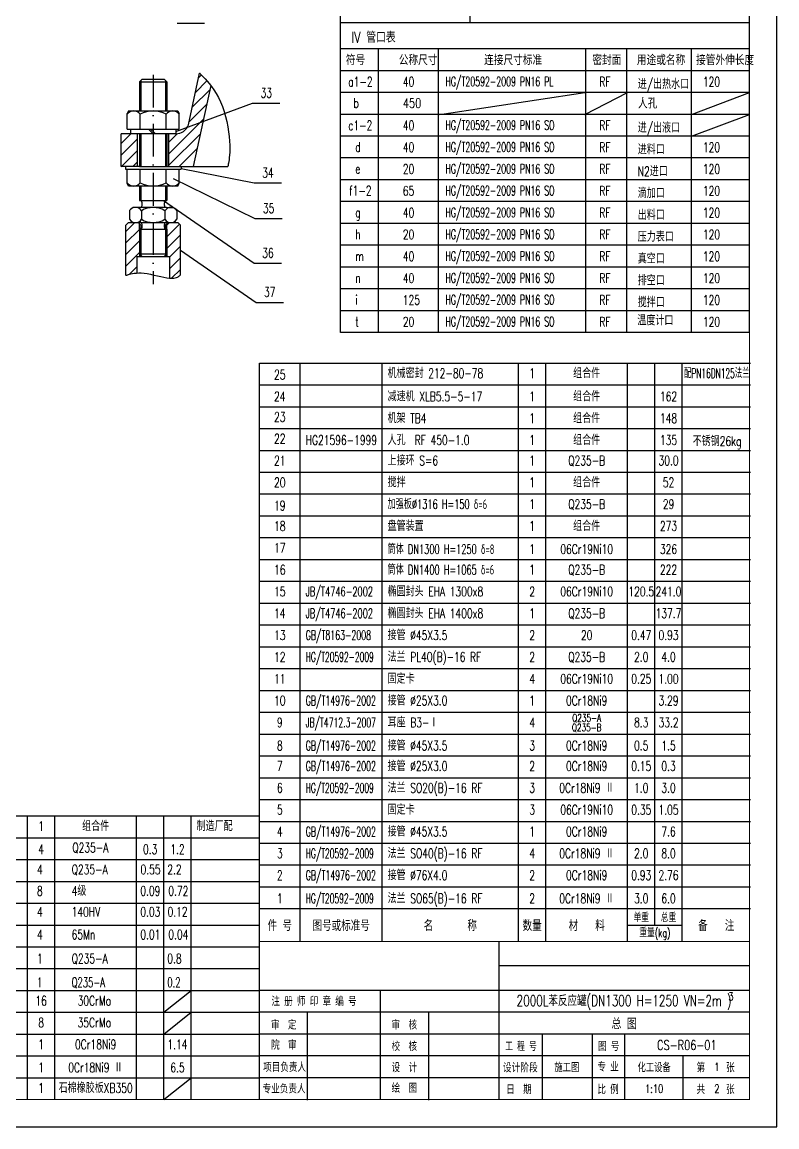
# Model space of a CAD drawing. Extents: x 92764 to 104934, y 26739 to 35166.
# Drawn here: x 102167 to 104934, y 26756 to 30806 of the extents above; entities that cross this region are included whole.
import ezdxf
from ezdxf.enums import TextEntityAlignment as Align

# ---------------------------------------------------------------- set-up
doc = ezdxf.new("R2010")
doc.units = 0
doc.header["$LTSCALE"] = 10
doc.linetypes.add('ACAD_ISO10W100', pattern=[18, 12, -3, 0, -3])
for name, color, linetype in [('1', 2, 'Continuous'), ('2', 1, 'Continuous'), ('5', 7, 'Continuous'), ('K1', 4, 'Continuous'), ('tank', 1, 'Continuous'), ('tankx', 2, 'ACAD_ISO10W100'), ('tanky', 7, 'Continuous')]:
    doc.layers.add(name, color=color, linetype=linetype)
doc.styles.add('hzfs', font='simplex.shx', dxfattribs={"width": 0.7, "bigfont": 'hzfs.shx'})
doc.styles.add('ST', font='', dxfattribs={"width": 0.75})
doc.styles.get("Standard").update_dxf_attribs({"font": 'txt', "width": 0.7, "bigfont": 'hztxt.shx'})
doc.styles.get('ST').set_extended_font_data('SimSun')

# ---------------------------------------------------------------- blocks, each defined once
blk = doc.blocks.new('*D160')
for p, q in [((-322.085011, 277.12909), (-322.083184, 277.129638)), ((-322.083184, 277.129638), (-322.070396, 277.13347)), ((-322.070396, 277.13347), (-322.035686, 277.143874)), ((-322.035686, 277.143874), (-321.968094, 277.164134)), ((-321.968094, 277.164134), (-321.856658, 277.197535)), ((-321.856658, 277.197535), (-321.690416, 277.247362)), ((-321.690416, 277.247362), (-321.45841, 277.316902)), ((-321.45841, 277.316902), (-321.149676, 277.409439)), ((-321.149676, 277.409439), (-320.754839, 277.525415)), ((-320.754839, 277.525415), (-320.270859, 277.653894)), ((-320.270859, 277.653894), (-319.696278, 277.781097)), ((-319.696278, 277.781097), (-319.029642, 277.893244)), ((-319.029642, 277.893244), (-318.269494, 277.976556)), ((-318.269494, 277.976556), (-317.414379, 278.017252)), ((-317.414379, 278.017252), (-316.462839, 278.001554)), ((-316.462839, 278.001554), (-315.413419, 277.915682)), ((-315.413419, 277.915682), (-314.270084, 277.751817)), ((-314.270084, 277.751817), (-313.058485, 277.525979)), ((-313.058485, 277.525979), (-311.809692, 277.260149)), ((-311.809692, 277.260149), (-310.554778, 276.97631)), ((-310.554778, 276.97631), (-309.324813, 276.696441)), ((-309.324813, 276.696441), (-308.150868, 276.442524)), ((-308.150868, 276.442524), (-307.064016, 276.23654)), ((-307.064016, 276.23654), (-306.095328, 276.10047)), ((-306.095328, 276.10047), (-305.268374, 276.050004)), ((-305.268374, 276.050004), (-304.576724, 276.075668)), ((-304.576724, 276.075668), (-304.006448, 276.161698)), ((-304.006448, 276.161698), (-303.543614, 276.292327)), ((-303.543614, 276.292327), (-303.174292, 276.451793)), ((-303.174292, 276.451793), (-302.884552, 276.624329)), ((-302.884552, 276.624329), (-302.660461, 276.79417)), ((-302.660461, 276.79417), (-302.48809, 276.945552)), ((-302.48809, 276.945552), (-302.355042, 277.06605)), ((-302.355042, 277.06605), (-302.25506, 277.156602)), ((-302.25506, 277.156602), (-302.183419, 277.221485)), ((-302.183419, 277.221485), (-302.135396, 277.264979)), ((-302.135396, 277.264979), (-302.106267, 277.29136)), ((-302.106267, 277.29136), (-302.085011, 277.310611)), ((-302.091309, 277.304907), (-302.085798, 277.309898))]:
    blk.add_line(p, q)
blk = doc.blocks.new('*D161')
for p, q in [((-295.057548, 351.283669), (-295.054762, 351.280706)), ((-295.054762, 351.280706), (-295.035262, 351.259964)), ((-295.035262, 351.259964), (-294.982333, 351.203665)), ((-294.982333, 351.203665), (-294.879261, 351.09403)), ((-294.879261, 351.09403), (-294.709331, 350.913281)), ((-294.709331, 350.913281), (-294.45583, 350.643639)), ((-294.45583, 350.643639), (-294.102042, 350.267326)), ((-294.102042, 350.267326), (-293.631253, 349.766562)), ((-293.631253, 349.766562), (-293.034078, 349.126771)), ((-293.034078, 349.126771), (-292.330447, 348.346177)), ((-292.330447, 348.346177), (-291.547619, 347.426207)), ((-291.547619, 347.426207), (-290.712854, 346.368288)), ((-290.712854, 346.368288), (-289.853411, 345.173846)), ((-289.853411, 345.173846), (-288.996548, 343.844308)), ((-288.996548, 343.844308), (-288.169526, 342.381099)), ((-288.169526, 342.381099), (-287.399603, 340.785647)), ((-287.399603, 340.785647), (-286.709213, 339.065047)), ((-286.709213, 339.065047), (-286.101492, 337.24907)), ((-286.101492, 337.24907), (-285.574751, 335.373156)), ((-285.574751, 335.373156), (-285.127298, 333.472745)), ((-285.127298, 333.472745), (-284.757444, 331.583277)), ((-284.757444, 331.583277), (-284.4635, 329.740192)), ((-284.4635, 329.740192), (-284.243776, 327.978931)), ((-284.243776, 327.978931), (-284.096582, 326.334932)), ((-284.096582, 326.334932), (-284.018586, 324.837056)), ((-284.018586, 324.837056), (-283.99989, 323.487838)), ((-284.184195, 320.291682), (-284.287293, 319.496646)), ((-284.094235, 321.219196), (-284.184195, 320.291682)), ((-284.028953, 322.283233), (-284.094235, 321.219196)), ((-283.99989, 323.487838), (-284.028953, 322.283233)), ((-284.703814, 317.071865), (-284.715898, 317.004172)), ((-284.712318, 317.024229), (-284.715451, 317.006679)), ((-284.687254, 317.164629), (-284.703814, 317.071865)), ((-284.659952, 317.317564), (-284.687254, 317.164629)), ((-284.619223, 317.545714), (-284.659952, 317.317564)), ((-284.562381, 317.86412), (-284.619223, 317.545714)), ((-284.486741, 318.287827), (-284.562381, 317.86412)), ((-284.391989, 318.830042), (-284.486741, 318.287827)), ((-284.287293, 319.496646), (-284.391989, 318.830042))]:
    blk.add_line(p, q)
blk = doc.blocks.new('*D162')
at = {"layer": '5'}
for p, q in [((-322.085011, 293.240274), (-318.83576, 296.489525)), ((-322.085011, 288.997633), (-317.085011, 293.997633)), ((-317.078471, 294.004172), (-316.585011, 294.497633)), ((-322.085011, 284.754992), (-317.085011, 289.754992)), ((-322.085011, 280.512352), (-317.085011, 285.512352)), ((-320.860276, 277.494445), (-318.085011, 280.269711))]:
    blk.add_line(p, q, dxfattribs=at)
blk = doc.blocks.new('*D163')
at = {"layer": '5'}
for p, q in [((-307.585011, 295.012352), (-306.09319, 296.504172)), ((-307.085011, 291.269711), (-302.46778, 295.886942)), ((-307.085011, 287.02707), (-302.085011, 292.02707)), ((-306.085011, 283.784429), (-302.085011, 287.784429)), ((-306.085011, 279.541789), (-302.085011, 283.541789)), ((-305.330372, 276.053787), (-302.085011, 279.299148))]:
    blk.add_line(p, q, dxfattribs=at)
blk = doc.blocks.new('*D164')
at = {"layer": '5'}
for p, q in [((-296.598986, 344.182142), (-292.37999, 348.401139)), ((-295.422787, 349.600982), (-294.419147, 350.604622)), ((-297.775185, 338.763303), (-291.240314, 345.298174)), ((-298.951384, 333.344463), (-292.416513, 339.879334)), ((-306.335011, 321.718196), (-293.54851, 334.504697)), ((-306.335011, 325.960836), (-303.253373, 329.042474)), ((-306.335011, 317.475555), (-294.76891, 329.041655)), ((-302.563753, 317.004172), (-295.945109, 323.622816))]:
    blk.add_line(p, q, dxfattribs=at)
blk = doc.blocks.new('*D165')
at = {"layer": '5'}
for p, q in [((-320.262238, 329.004172), (-323.835011, 325.431399)), ((-317.835011, 327.188758), (-323.835011, 321.188758)), ((-317.835011, 322.946118), (-323.835011, 316.946118)), ((-319.534315, 317.004172), (-317.835011, 318.703477))]:
    blk.add_line(p, q, dxfattribs=at)

msp = doc.modelspace()

# ---------------------------------------------------------------- linework, layer by layer
for p, q in [((104934, 26756.3), (104934, 35166.3)), ((102736.1, 30801.8), (102836.1, 30801.8)), ((102602.7, 30591.5), (102602.7, 30480.7)), ((102692.7, 30591.5), (102692.7, 30480.7)), ((103699, 30467.9), (104230.5, 30547.9)), ((104230.5, 30467.9), (104385.8, 30547.9)), ((104621.4, 30467.9), (104834, 30547.9)), ((104621.4, 30387.9), (104834, 30467.9)), ((102602.7, 30396.5), (102602.7, 30276.5)), ((102692.7, 30396.5), (102692.7, 30276.5)), ((102602.7, 30204.8), (102602.7, 30151.5)), ((102692.7, 30204.8), (102692.7, 30151.5)), ((102602.7, 30046.5), (102602.7, 29951.5)), ((102692.7, 30046.5), (102692.7, 29951.5)), ((102597.7, 29956.5), (102597.7, 29946.5)), ((102697.7, 29956.5), (102697.7, 29946.5)), ((104834, 27346.3), (103915.7, 27346.3)), ((102686.8, 27176.3), (102786.8, 27256.3)), ((104834, 27256.3), (103036.8, 27256.3)), ((102686.8, 27096.3), (102786.8, 27176.3)), ((104834, 27176.3), (103036.8, 27176.3)), ((104834, 27096.3), (103036.8, 27096.3)), ((104375.3, 27096.3), (104375.3, 26856.3)), ((104834, 27016.3), (103036.8, 27016.3)), ((104834, 26936.3), (103036.8, 26936.3)), ((98994, 26756.3), (104934, 26756.3))]:
    msp.add_line(p, q)
at = {"color": 7}
for p, q in [((103915.7, 26856.3), (103915.7, 27436.3)), ((103481, 26856.3), (103481, 27256.3)), ((103213.8, 26853.9), (103213.8, 27176.3)), ((103658, 26853.9), (103658, 27176.3)), ((104074.5, 26856.3), (104074.5, 27096.3)), ((104258.4, 26856.3), (104258.4, 27096.3)), ((104590, 26856.3), (104590, 27016.3))]:
    msp.add_line(p, q, dxfattribs=at)
at = {"layer": '1', "color": 7}
for p, q in [((103809, 31068.8), (103809, 30802.8)), ((104834, 30707.8), (103334, 30707.8)), ((103474, 29667.9), (103474, 30707.8)), ((103694, 29667.9), (103694, 30707.8)), ((104234, 29667.9), (104234, 30707.8)), ((104384, 29667.9), (104384, 30707.8)), ((104621.4, 29667.9), (104621.4, 30707.8)), ((104834, 30627.8), (103334, 30627.8)), ((104834, 30627.8), (103334, 30627.8)), ((104834, 30547.9), (103334, 30547.9)), ((104834, 30467.9), (103334, 30467.9)), ((104834, 30387.9), (103334, 30387.9)), ((104834, 30307.9), (103334, 30307.9)), ((104834, 30227.9), (103334, 30227.9)), ((104834, 30147.9), (103334, 30147.9)), ((104834, 30067.9), (103334, 30067.9)), ((104834, 29987.9), (103334, 29987.9)), ((104834, 29907.9), (103334, 29907.9)), ((104834, 29827.9), (103334, 29827.9)), ((104834, 29747.9), (103334, 29747.9))]:
    msp.add_line(p, q, dxfattribs=at)
at = {"layer": '1'}
for p, q in [((102602.7, 29951.5), (102602.7, 29946.5)), ((102692.7, 29951.5), (102692.7, 29946.5))]:
    msp.add_line(p, q, dxfattribs=at)
at = {"layer": '2'}
for p, q in [((103334, 30603.3), (103334, 34916.3)), ((104834, 29667.9), (104834, 34916.3)), ((104834, 30802.8), (103334, 30802.8)), ((103334, 29667.9), (103334, 30802.8)), ((104834, 29667.9), (103334, 29667.9))]:
    msp.add_line(p, q, dxfattribs=at)
at = {"layer": 'K1', "color": 7}
msp.add_line((103036.8, 26856.3), (103036.8, 27436.3), dxfattribs=at)
msp.add_line((103036.8, 26856.3), (103036.8, 27436.3), dxfattribs=at)
at = {"layer": 'K1', "const_width": 4}
msp.add_lwpolyline([(99094, 26856.3), (99094, 34916.3), (104834, 34916.3), (104834, 26856.3)], close=True, dxfattribs=at)
at = {"layer": 'K1', "color": 7}
for points in [[(104834, 27436.3, 4, 4, 0), (103036.8, 27436.3, 4, 4, 0), (103036.8, 26856.3, 4, 4, 0)], [(104834, 27436.3, 4, 4, 0), (104834, 26856.3, 4, 4, 0)], [(104834, 26856.3, 4, 4, 0), (103036.8, 26856.3, 4, 4, 0)]]:
    msp.add_lwpolyline(points, format="xyseb", dxfattribs=at)
at = {"layer": 'tank'}
for p, q in [((102776.7, 30428.9), (102818, 30619.3)), ((102607.7, 30596.5), (102597.7, 30586.5)), ((102597.7, 30586.5), (102697.7, 30586.5)), ((102597.7, 30586.5), (102597.7, 30480.7)), ((102607.7, 30596.5), (102687.7, 30596.5)), ((102687.7, 30596.5), (102697.7, 30586.5)), ((102697.7, 30586.5), (102697.7, 30480.7)), ((102859.2, 30573.1), (102794.8, 30276.5)), ((102556.9, 30480.7), (102552.5, 30471.3)), ((102552.5, 30414), (102552.5, 30471.3)), ((102556.9, 30480.7), (102738.6, 30480.7)), ((102600.1, 30414), (102600.1, 30468.2)), ((102695.4, 30414), (102695.4, 30468.2)), ((102738.6, 30480.7), (102743, 30471.3)), ((102743, 30414), (102743, 30471.3)), ((102552.5, 30414), (102743, 30414)), ((102565, 30414), (102565, 30396.5)), ((102647.7, 30396.5), (102630.2, 30414)), ((102638.3, 30414), (102655.8, 30396.5)), ((102730.5, 30414), (102730.5, 30396.5)), ((102530.2, 30276.5), (102530.2, 30396.5)), ((102729.9, 30396.5), (102530.2, 30396.5)), ((102590.2, 30276.5), (102590.2, 30396.5)), ((102597.7, 30396.5), (102597.7, 30276.5)), ((102697.7, 30396.5), (102697.7, 30276.5)), ((102705.2, 30276.5), (102705.2, 30396.5)), ((102597.7, 30276.5), (102530.2, 30276.5)), ((102545.9, 30276.5), (102545.9, 30266.5)), ((102545.9, 30266.5), (102749.7, 30266.5)), ((102552.5, 30214.2), (102552.5, 30266.5)), ((102597.7, 30276.5), (102921.4, 30276.5)), ((102600.1, 30217.3), (102600.1, 30266.5)), ((102695.4, 30217.3), (102695.4, 30266.5)), ((102743, 30214.2), (102743, 30266.5)), ((102749.7, 30276.5), (102749.7, 30266.5)), ((102556.9, 30204.8), (102552.5, 30214.2)), ((102738.6, 30204.8), (102743, 30214.2)), ((102738.6, 30204.8), (102556.9, 30204.8)), ((102597.7, 30204.8), (102597.7, 30151.5)), ((102697.7, 30204.8), (102697.7, 30151.5)), ((102597.7, 30151.5), (102696.2, 30151.5)), ((102606.7, 30134), (102606.7, 30144)), ((102688.7, 30134), (102688.7, 30144)), ((102696.2, 30151.5), (102697.7, 30151.5)), ((102572.8, 30126.5), (102561.2, 30114.9)), ((102561.2, 30114.9), (102561.2, 30083.1)), ((102696.2, 30126.5), (102572.8, 30126.5)), ((102604.9, 30114.6), (102604.9, 30083.1)), ((102690.6, 30114.6), (102690.6, 30083.1)), ((102696.2, 30126.5), (102722.7, 30126.5)), ((102722.7, 30126.5), (102734.2, 30114.9)), ((102734.2, 30114.9), (102734.2, 30083.1)), ((102547.7, 30061.5), (102557.7, 30071.5)), ((102547.7, 29877.7), (102547.7, 30061.5)), ((102557.7, 30071.5), (102737.7, 30071.5)), ((102572.8, 30071.5), (102561.2, 30083.1)), ((102592.7, 30071.5), (102602.7, 30061.5)), ((102597.7, 30046.6), (102597.7, 30066.5)), ((102602.7, 30061.5), (102602.7, 30047.4)), ((102602.7, 30061.5), (102606.7, 30061.5)), ((102606.7, 30054), (102606.7, 30064)), ((102688.7, 30054), (102688.7, 30064)), ((102688.7, 30061.5), (102692.7, 30061.5)), ((102702.7, 30071.5), (102692.7, 30061.5)), ((102692.7, 30061.5), (102692.7, 30047.4)), ((102696.2, 30071.5), (102722.7, 30071.5)), ((102697.7, 30046.5), (102697.7, 30066.5)), ((102722.7, 30071.5), (102734.2, 30083.1)), ((102737.7, 30071.5), (102747.7, 30061.5)), ((102747.7, 29879.6), (102747.7, 30061.5)), ((102597.7, 30046.5), (102597.7, 29956.5)), ((102597.7, 30046.5), (102696.2, 30046.5)), ((102696.2, 30046.5), (102697.7, 30046.5)), ((102697.7, 30046.5), (102697.7, 29956.5)), ((102587.7, 29946.5), (102707.7, 29946.5)), ((102587.7, 29946.5), (102587.7, 29886.3)), ((102607.7, 29946.5), (102597.7, 29956.5)), ((102597.7, 29956.5), (102697.7, 29956.5)), ((102687.7, 29946.5), (102697.7, 29956.5)), ((102707.7, 29946.5), (102707.7, 29867.4)), ((103036.8, 27436.3), (103036.8, 29556.3)), ((101236.8, 27896.3), (103036.8, 27896.3))]:
    msp.add_line(p, q, dxfattribs=at)
for centre, radius, start, end in [((102576.3, 30451.7), 28.9, 34.6147, 145.3853), ((102647.7, 30383.7), 97, 60.5915, 119.4085), ((102719.2, 30451.7), 28.9, 34.6147, 145.3853), ((102729.9, 30446.5), 50, 270, 339.4566), ((102576.3, 30233.8), 28.9, 214.6147, 325.3853), ((102647.7, 30301.8), 97, 240.5915, 299.4085), ((102719.2, 30233.8), 28.9, 214.6147, 325.3853), ((102599.2, 30144), 7.5, 0, 90), ((102599.2, 30134), 7.5, 270, 0), ((102696.2, 30144), 7.5, 90, 180), ((102696.2, 30134), 7.5, 180, 270), ((102583, 30100.9), 25.9, 31.9855, 147.2828), ((102647.7, 30043.3), 83.2, 59.0179, 120.9821), ((102712.5, 30100.9), 25.9, 32.7172, 148.0145), ((102583.1, 30097.2), 26, 212.8647, 327.1353), ((102599.2, 30064), 7.5, 0, 90), ((102599.2, 30054), 7.5, 270, 0), ((102647.7, 30156.4), 84.9, 239.7122, 300.2878), ((102696.2, 30064), 7.5, 90, 180), ((102696.2, 30054), 7.5, 180, 270), ((102712.4, 30097.2), 26, 212.8647, 327.1353)]:
    msp.add_arc(centre, radius, start, end, dxfattribs=at)
at = {"layer": 'tankx'}
msp.add_line((102647.7, 30613.2), (102647.7, 29845.7), dxfattribs=at)
at = {"layer": 'tanky'}
for p, q in [((102730.5, 30404.6), (103012.3, 30509)), ((103012.3, 30509), (103112.3, 30509)), ((102749.7, 30269.9), (103018.2, 30216.3)), ((102720.6, 30233.3), (103020.7, 30086)), ((103018.2, 30216.3), (103118.2, 30216.3)), ((102684.9, 30151.5), (103018.2, 29922.1)), ((103020.7, 30086), (103120.7, 30086)), ((102747.7, 29969.5), (103024.8, 29778.8)), ((103018.2, 29922.1), (103118.2, 29922.1)), ((103024.8, 29778.8), (103124.8, 29778.8)), ((103036.8, 29556.3), (104836.8, 29556.3)), ((103186.8, 27436.3), (103186.8, 29556.3)), ((103486.8, 27436.3), (103486.8, 29556.3)), ((103986.8, 27436.3), (103986.8, 29556.3)), ((104086.8, 27436.3), (104086.8, 29556.3)), ((104386.8, 27436.3), (104386.8, 29556.3)), ((104486.8, 27496.3), (104486.8, 29556.3)), ((104586.8, 27436.3), (104586.8, 29556.3)), ((103036.8, 29476.3), (104836.8, 29476.3)), ((103036.8, 29396.3), (104836.8, 29396.3)), ((103036.8, 29316.3), (104836.8, 29316.3)), ((103036.8, 29236.3), (104836.8, 29236.3)), ((103036.8, 29156.3), (104836.8, 29156.3)), ((103036.8, 29076.3), (104836.8, 29076.3)), ((103036.8, 28996.3), (104836.8, 28996.3)), ((103036.8, 28916.3), (104836.8, 28916.3)), ((103036.8, 28836.3), (104836.8, 28836.3)), ((103036.8, 28756.3), (104836.8, 28756.3)), ((103036.8, 28676.3), (104836.8, 28676.3)), ((103036.8, 28596.3), (104836.8, 28596.3)), ((103036.8, 28516.3), (104836.8, 28516.3)), ((103036.8, 28436.3), (104836.8, 28436.3)), ((103036.8, 28356.3), (104836.8, 28356.3)), ((103036.8, 28276.3), (104836.8, 28276.3)), ((103036.8, 28196.3), (104836.8, 28196.3)), ((103036.8, 28116.3), (104836.8, 28116.3)), ((103036.8, 28036.3), (104836.8, 28036.3)), ((103036.8, 27956.3), (104836.8, 27956.3)), ((102186.8, 26856.3), (102186.8, 27896.3)), ((102286.8, 26856.3), (102286.8, 27896.3)), ((102586.8, 26856.3), (102586.8, 27896.3)), ((102686.8, 26856.3), (102686.8, 27896.3)), ((102786.8, 26856.3), (102786.8, 27896.3)), ((103036.8, 27876.3), (104836.8, 27876.3)), ((101236.8, 27816.3), (103036.8, 27816.3)), ((103036.8, 27796.3), (104836.8, 27796.3)), ((101236.8, 27736.3), (103036.8, 27736.3)), ((103036.8, 27716.3), (104836.8, 27716.3)), ((101236.8, 27656.3), (103036.8, 27656.3)), ((103036.8, 27636.3), (104836.8, 27636.3)), ((101236.8, 27576.3), (103036.8, 27576.3)), ((103036.8, 27556.3), (104836.8, 27556.3)), ((101236.8, 27496.3), (103036.8, 27496.3)), ((104386.8, 27496.3), (104586.8, 27496.3)), ((101236.8, 27416.3), (103036.8, 27416.3)), ((101236.8, 27336.3), (103036.8, 27336.3)), ((101236.8, 27256.3), (103036.8, 27256.3)), ((101236.8, 27176.3), (103036.8, 27176.3)), ((101236.8, 27096.3), (103036.8, 27096.3)), ((101236.8, 27016.3), (103036.8, 27016.3)), ((101236.8, 26936.3), (103036.8, 26936.3)), ((102686.8, 26856.3), (102786.8, 26936.3))]:
    msp.add_line(p, q, dxfattribs=at)

# ---------------------------------------------------------------- block references
at = {"xscale": 10, "yscale": 10, "zscale": 10}
for name in ['*D161', '*D160']:
    msp.add_blockref(name, (105768.6, 27106.4), dxfattribs=at)
at = {"layer": '5', "xscale": 10, "yscale": 10, "zscale": 10}
for name in ['*D164', '*D165', '*D162', '*D163']:
    msp.add_blockref(name, (105768.6, 27106.4), dxfattribs=at)

# ---------------------------------------------------------------- texts
at = {"style": 'hzfs', "width": 0.75}
for s, height, p in [(' IV 管口表', 40, (103354, 30750.5)), ('符号', 35, (103354, 30666)), ('公称尺寸', 35, (103548, 30666)), ('连接尺寸标准', 35, (103860.8, 30666)), ('密封面', 35, (104257.5, 30666)), ('用途或名称', 35, (104420.9, 30666)), ('接管外伸长度', 35, (104637.8, 30666)), ('b', 35, (103380.8, 30509.7)), ('450', 35, (103562.8, 30509)), ('人孔', 35, (104424.7, 30507.2))]:
    msp.add_text(s, height=height, dxfattribs=at).set_placement(p, align=Align.MIDDLE_LEFT)
for s, height, style, width, p in [('a1-2', 35, 'hzfs', 0.7, (103362.7, 30569.8)), ('40', 35, 'hzfs', 0.7, (103562.7, 30569.8)), ('HG/T20592-2009 PN16 PL', 35, 'hzfs', 0.6, (103719.1, 30570.6)), ('RF', 35, 'hzfs', 0.7, (104282.7, 30569.8)), ('进/出热水口', 35, 'hzfs', 0.7, (104423.9, 30561.1)), ('120', 35, 'hzfs', 0.7, (104662.7, 30569.8)), ('c1-2', 35, 'hzfs', 0.7, (103362.7, 30409.8)), ('40', 35, 'hzfs', 0.7, (103562.7, 30409.8)), ('HG/T20592-2009 PN16 SO', 35, 'hzfs', 0.6, (103719.1, 30410.6)), ('RF', 35, 'hzfs', 0.7, (104282.7, 30409.8)), ('进/出液口', 35, 'hzfs', 0.7, (104423.9, 30401.1)), ('d', 35, 'hzfs', 0.7, (103388.3, 30330.6)), ('40', 35, 'hzfs', 0.7, (103562.7, 30329.8)), ('HG/T20592-2009 PN16 SO', 35, 'hzfs', 0.6, (103719.1, 30330.6)), ('RF', 35, 'hzfs', 0.7, (104282.7, 30329.8)), ('进料口', 35, 'hzfs', 0.7, (104423.9, 30321.1)), ('120', 35, 'hzfs', 0.7, (104662.7, 30329.8)), ('e', 35, 'hzfs', 0.7, (103388.3, 30250.6)), ('20', 35, 'hzfs', 0.7, (103562.7, 30249.9)), ('HG/T20592-2009 PN16 SO', 35, 'hzfs', 0.6, (103719.1, 30250.7)), ('RF', 35, 'hzfs', 0.7, (104282.7, 30249.9)), ('N2进口', 35, 'hzfs', 0.7, (104423.9, 30241.2)), ('120', 35, 'hzfs', 0.7, (104662.7, 30249.9)), ('HG/T20592-2009 PN16 SO', 35, 'hzfs', 0.6, (103719.1, 30170.7)), ('f1-2', 35, 'hzfs', 0.7, (103366.3, 30170.6)), ('65', 35, 'hzfs', 0.7, (103562.7, 30169.9)), ('RF', 35, 'hzfs', 0.7, (104282.7, 30169.9)), ('滴加口', 35, 'hzfs', 0.7, (104423.9, 30161.2)), ('120', 35, 'hzfs', 0.7, (104662.7, 30169.9)), ('HG/T20592-2009 PN16 SO', 35, 'hzfs', 0.6, (103719.1, 30090.7)), ('g', 35, 'hzfs', 0.7, (103388.3, 30090.6)), ('40', 35, 'hzfs', 0.7, (103562.7, 30089.9)), ('RF', 35, 'hzfs', 0.7, (104282.7, 30089.9)), ('出料口', 35, 'hzfs', 0.7, (104423.9, 30081.2)), ('120', 35, 'hzfs', 0.7, (104662.7, 30089.9)), ('HG/T20592-2009 PN16 SO', 35, 'hzfs', 0.6, (103719.1, 30010.7)), ('h', 35, 'hzfs', 0.7, (103388.3, 30010.6)), ('20', 35, 'hzfs', 0.7, (103562.7, 30009.9)), ('RF', 35, 'hzfs', 0.7, (104282.7, 30009.9)), ('压力表口', 35, 'hzfs', 0.7, (104423.9, 30001.2)), ('120', 35, 'hzfs', 0.7, (104662.7, 30009.9)), ('HG/T20592-2009 PN16 SO', 35, 'hzfs', 0.6, (103719.1, 29930.7)), ('m', 35, 'hzfs', 0.7, (103388.3, 29930.6)), ('40', 35, 'hzfs', 0.7, (103562.7, 29929.9)), ('RF', 35, 'hzfs', 0.7, (104282.7, 29929.9)), ('真空口', 35, 'hzfs', 0.7, (104423.9, 29921.2)), ('120', 35, 'hzfs', 0.7, (104662.7, 29929.9)), ('HG/T20592-2009 PN16 SO', 35, 'hzfs', 0.6, (103719.1, 29850.7)), ('n', 35, 'hzfs', 0.7, (103388.3, 29850.6)), ('40', 35, 'hzfs', 0.7, (103562.7, 29849.9)), ('RF', 35, 'hzfs', 0.7, (104282.7, 29849.9)), ('排空口', 35, 'hzfs', 0.7, (104423.9, 29841.2)), ('120', 35, 'hzfs', 0.7, (104662.7, 29849.9)), ('i', 35, 'hzfs', 0.7, (103388.3, 29770.6)), ('HG/T20592-2009 PN16 SO', 35, 'hzfs', 0.6, (103719.1, 29770.7)), ('125', 35, 'hzfs', 0.7, (103562.7, 29769.9)), ('RF', 35, 'hzfs', 0.7, (104282.7, 29769.9)), ('搅拌口', 35, 'hzfs', 0.7, (104423.9, 29761.2)), ('120', 35, 'hzfs', 0.7, (104662.7, 29769.9)), ('t', 35, 'hzfs', 0.7, (103388.3, 29690.6)), ('HG/T20592-2009 PN16 SO', 35, 'hzfs', 0.6, (103719.1, 29690.7)), ('温度计口', 35, 'hzfs', 0.7, (104422.2, 29694.7)), ('20', 35, 'hzfs', 0.7, (103562.7, 29689.9)), ('RF', 35, 'hzfs', 0.7, (104282.7, 29689.9)), ('120', 35, 'hzfs', 0.7, (104662.7, 29689.9)), ('上接环 S=6', 35, 'hzfs', 0.7, (103506.8, 29181.3)), ('搅拌', 35, 'hzfs', 0.7, (103506.8, 29101.3)), ('加强板%%C1316 H=150 δ=6', 35, 'hzfs', 0.63, (103506.8, 29021.3)), ('盘管装置', 35, 'hzfs', 0.7, (103506.8, 28941.3)), ('筒体 DN1400 H=1065 δ=6', 35, 'hzfs', 0.63, (103506.8, 28781.3)), ('JB/T4746-2002', 35, 'hzfs', 0.63, (103206.8, 28701.3)), ('椭圆封头 EHA 1300x8', 35, 'hzfs', 0.7, (103506.8, 28701.3)), ('JB/T4746-2002', 35, 'hzfs', 0.63, (103206.8, 28621.3)), ('椭圆封头 EHA 1400x8', 35, 'hzfs', 0.7, (103506.8, 28621.3)), ('GB/T8163-2008', 35, 'hzfs', 0.6, (103206.8, 28541.3)), ('接管 %%C45X3.5', 35, 'hzfs', 0.7, (103506.8, 28541.3)), ('HG/T20592-2009', 35, 'hzfs', 0.58, (103206.8, 28461.3)), ('法兰 PL40(B)-16 RF', 35, 'hzfs', 0.7, (103506.8, 28461.3)), ('固定卡', 35, 'hzfs', 0.7, (103506.8, 28381.3)), ('GB/T14976-2002', 35, 'hzfs', 0.6, (103206.8, 28301.3)), ('接管 %%C25X3.0', 35, 'hzfs', 0.7, (103506.8, 28301.3)), ('JB/T4712.3-2007', 35, 'hzfs', 0.59, (103206.8, 28221.3)), ('耳座 B3-Ⅰ', 35, 'hzfs', 0.7, (103506.8, 28221.3)), ('GB/T14976-2002', 35, 'hzfs', 0.6, (103206.8, 28061.3)), ('接管 %%C25X3.0', 35, 'hzfs', 0.7, (103506.8, 28061.3)), ('HG/T20592-2009', 35, 'hzfs', 0.58, (103206.8, 27981.3)), ('法兰 SO20(B)-16 RF', 35, 'hzfs', 0.7, (103506.8, 27981.3)), ('固定卡', 35, 'hzfs', 0.7, (103506.8, 27901.3)), ('制造厂配', 35, 'hzfs', 0.7, (102806.8, 27841.3)), ('GB/T14976-2002', 35, 'hzfs', 0.6, (103206.8, 27821.3)), ('接管 %%C45X3.5', 35, 'hzfs', 0.7, (103506.8, 27821.3)), ('Q235-A', 35, 'hzfs', 0.7, (102351.3, 27762.5)), ('HG/T20592-2009', 35, 'hzfs', 0.58, (103206.8, 27741.3)), ('法兰 SO40(B)-16 RF', 35, 'hzfs', 0.7, (103506.8, 27741.3)), ('4', 35, 'hzfs', 0.7, (102221.6, 27682.5)), ('Q235-A', 35, 'hzfs', 0.7, (102348.7, 27682.5)), ('0.55', 35, 'hzfs', 0.7, (102601.2, 27682.5)), ('2.2', 35, 'hzfs', 0.7, (102699.3, 27682.5)), ('8', 35, 'hzfs', 0.7, (102221.6, 27603.7)), ('4级', 35, 'hzfs', 0.7, (102348.7, 27603.7)), ('0.09', 35, 'hzfs', 0.7, (102600.5, 27603.7)), ('0.72', 35, 'hzfs', 0.7, (102703.1, 27603.7)), ('4', 35, 'hzfs', 0.7, (102221.6, 27527.2)), ('140HV', 35, 'hzfs', 0.7, (102348.7, 27527.2)), ('0.03', 35, 'hzfs', 0.7, (102600.5, 27527.2)), ('0.12', 35, 'hzfs', 0.7, (102700.2, 27527.2)), ('4', 35, 'hzfs', 0.7, (102221.6, 27443.8)), ('65Mn', 35, 'hzfs', 0.7, (102348.7, 27443.8)), ('0.01', 35, 'hzfs', 0.7, (102600.5, 27443.8)), ('0.04', 35, 'hzfs', 0.7, (102703.1, 27443.8)), ('1', 35, 'hzfs', 0.7, (102221.6, 27355.7)), ('Q235-A', 35, 'hzfs', 0.7, (102348.7, 27355.7)), ('0.8', 35, 'hzfs', 0.7, (102699.3, 27355.7)), ('注 册 师 印 章 编 号', 30, 'ST', 0.75, (103081, 27202.8)), ('审  定', 30, 'ST', 0.75, (103079.1, 27116.5)), ('审  核', 30, 'ST', 0.75, (103521.5, 27116.4)), ('院  审', 30, 'ST', 0.75, (103079.7, 27042.6)), ('校  核', 30, 'ST', 0.75, (103521.5, 27037.7)), ('工 程 号', 30, 'ST', 0.68, (103937.7, 27038.1)), ('图 号', 30, 'ST', 0.75, (104278.4, 27038.1)), ('项目负责人', 30, 'ST', 0.75, (103050.6, 26961.1)), ('设  计', 30, 'ST', 0.75, (103521.5, 26960.1)), ('设计阶段', 30, 'ST', 0.76, (103929.6, 26959.5)), ('专 业', 30, 'ST', 0.75, (104275.9, 26962.8)), ('第     张 ', 30, 'ST', 0.75, (104639.5, 26960.1)), ('专业负责人', 30, 'ST', 0.75, (103048.8, 26882.3)), ('绘  图', 30, 'ST', 0.75, (103521.6, 26884.7)), ('日  期', 30, 'ST', 0.75, (103941.5, 26879.7)), ('比 例', 30, 'ST', 0.75, (104276, 26880.1)), ('共     张', 30, 'ST', 0.75, (104639.5, 26880.1))]:
    msp.add_text(s, height=height, dxfattribs=dict(style=style, width=width)).set_placement(p)
at = {"style": 'hzfs', "width": 0.7}
for s, height, p in [('23', 35, (103111.8, 29341.3)), ('22', 35, (103111.8, 29261.3)), ('21', 35, (103111.8, 29181.3)), ('1', 35, (104036.8, 29181.3)), ('Q235-B', 35, (104236.8, 29181.3)), ('30.0', 35, (104536.8, 29181.3)), ('20', 35, (103111.8, 29101.3)), ('1', 35, (104036.8, 29101.3)), ('组合件', 35, (104236.8, 29101.3)), ('52', 35, (104536.8, 29101.3)), ('1', 35, (104036.8, 29021.3)), ('Q235-B', 35, (104236.8, 29021.3)), ('29', 35, (104536.8, 29021.3)), ('18', 35, (103111.8, 28941.3)), ('1', 35, (104036.8, 28941.3)), ('组合件', 35, (104236.8, 28941.3)), ('273', 35, (104536.8, 28941.3)), ('17', 35, (103111.8, 28861.3)), ('16', 35, (103111.8, 28781.3)), ('1', 35, (104036.8, 28781.3)), ('Q235-B', 35, (104236.8, 28781.3)), ('222', 35, (104536.8, 28781.3)), ('15', 35, (103111.8, 28701.3)), ('2', 35, (104036.8, 28701.3)), ('06Cr19Ni10', 35, (104236.8, 28701.3)), ('120.5', 35, (104436.8, 28701.3)), ('241.0', 35, (104536.8, 28701.3)), ('14', 35, (103111.8, 28621.3)), ('1', 35, (104036.8, 28621.3)), ('Q235-B', 35, (104236.8, 28621.3)), ('137.7', 35, (104536.8, 28621.3)), ('13', 35, (103111.8, 28541.3)), ('2', 35, (104036.8, 28541.3)), ('20', 35, (104236.8, 28541.3)), ('0.47', 35, (104436.8, 28541.3)), ('0.93', 35, (104536.8, 28541.3)), ('12', 35, (103111.8, 28461.3)), ('2', 35, (104036.8, 28461.3)), ('Q235-B', 35, (104236.8, 28461.3)), ('2.0', 35, (104436.8, 28461.3)), ('4.0', 35, (104536.8, 28461.3)), ('11', 35, (103111.8, 28381.3)), ('4', 35, (104036.8, 28381.3)), ('06Cr19Ni10', 35, (104236.8, 28381.3)), ('0.25', 35, (104436.8, 28381.3)), ('1.00', 35, (104536.8, 28381.3)), ('10', 35, (103111.8, 28301.3)), ('1', 35, (104036.8, 28301.3)), ('0Cr18Ni9', 35, (104236.8, 28301.3)), ('3.29', 35, (104536.8, 28301.3)), ('Q235-A', 28, (104236.8, 28241.3)), ('9', 35, (103111.8, 28221.3)), ('4', 35, (104036.8, 28221.3)), ('Q235-B', 28, (104236.8, 28206.3)), ('8.3', 35, (104436.8, 28221.3)), ('33.2', 35, (104536.8, 28221.3)), ('7', 35, (103111.8, 28061.3)), ('2', 35, (104036.8, 28061.3)), ('0Cr18Ni9', 35, (104236.8, 28061.3)), ('0.15', 35, (104436.8, 28061.3)), ('0.3', 35, (104536.8, 28061.3)), ('6', 35, (103111.8, 27981.3)), ('3', 35, (104036.8, 27981.3)), ('0Cr18Ni9 Ⅱ', 35, (104236.8, 27981.3)), ('1.0', 35, (104436.8, 27981.3)), ('3.0', 35, (104536.8, 27981.3)), ('5', 35, (103111.8, 27901.3)), ('3', 35, (104036.8, 27901.3)), ('06Cr19Ni10', 35, (104236.8, 27901.3)), ('0.35', 35, (104436.8, 27901.3)), ('1.05', 35, (104536.8, 27901.3)), ('1', 35, (102236.8, 27841.3)), ('组合件', 35, (102436.8, 27841.3)), ('4', 35, (103111.8, 27821.3)), ('1', 35, (104036.8, 27821.3)), ('0Cr18Ni9', 35, (104236.8, 27821.3)), ('7.6', 35, (104536.8, 27821.3)), ('3', 35, (103111.8, 27741.3)), ('4', 35, (104036.8, 27741.3)), ('0Cr18Ni9 Ⅱ', 35, (104236.8, 27741.3)), ('2.0', 35, (104436.8, 27741.3)), ('8.0', 35, (104536.8, 27741.3)), ('16', 35, (102236.8, 27201.3)), ('30CrMo', 35, (102432.2, 27201.3)), ('8', 35, (102236.8, 27121.3)), ('35CrMo', 35, (102432.2, 27121.3))]:
    msp.add_text(s, height=height, dxfattribs=at).set_placement(p, align=Align.CENTER)
at = {"width": 0.63}
for s, p in [('1', (102221.6, 27268.1)), ('Q235-A', (102348.7, 27268.1)), ('0.2', (102699.3, 27268.1))]:
    msp.add_text(s, height=36, dxfattribs=at).set_placement(p)
at = {"style": 'hzfs'}
for s, height, width, p in [('2000L苯反应罐(DN1300 H=1250 VN=2m )', 40, 0.7, (104374, 27216.3)), ('3', 30, 0.75, (104765.5, 27234.2)), ('总 图', 40, 0.75, (104374, 27136.3)), ('CS-R06-01', 35, 0.75, (104604, 27056.3)), ('施工图', 30, 0.75, (104164, 26976.3)), ('化工设备', 30, 0.75, (104484, 26976.3)), ('1', 30, 0.75, (104714, 26976.3)), ('1:10', 30, 0.75, (104484, 26896.3)), ('2', 30, 0.75, (104714, 26896.3))]:
    msp.add_text(s, height=height, dxfattribs=dict(at, width=width)).set_placement(p, align=Align.MIDDLE)
at = {"layer": 'tanky', "style": 'hzfs', "width": 0.7}
for s, p in [('33', (103062.3, 30529)), ('34', (103068.2, 30236.3)), ('35', (103070.7, 30106)), ('36', (103068.2, 29942.1)), ('37', (103074.8, 29798.8)), ('25', (103111.8, 29496.3)), ('1', (104036.8, 29501.3)), ('组合件', (104236.8, 29501.3)), ('24', (103111.8, 29416.3)), ('1', (104036.8, 29416.3)), ('组合件', (104236.8, 29416.3)), ('162', (104536.8, 29416.3)), ('1', (104036.8, 29336.3)), ('组合件', (104236.8, 29336.3)), ('148', (104536.8, 29336.3)), ('1', (104036.8, 29256.3)), ('组合件', (104236.8, 29256.3)), ('135', (104536.8, 29256.3)), ('19', (103111.8, 29016.3)), ('1', (104036.8, 28856.3)), ('06Cr19Ni10', (104236.8, 28856.3)), ('326', (104536.8, 28856.3)), ('8', (103111.8, 28136.3)), ('3', (104036.8, 28136.3)), ('0Cr18Ni9', (104236.8, 28136.3)), ('0.5', (104436.8, 28136.3)), ('1.5', (104536.8, 28136.3)), ('4', (102236.8, 27756.3)), ('0.3', (102636.8, 27756.3)), ('1.2', (102736.8, 27756.3)), ('2', (103111.8, 27661.3)), ('2', (104036.8, 27661.3)), ('0Cr18Ni9', (104236.8, 27661.3)), ('0.93', (104436.8, 27661.3)), ('2.76', (104536.8, 27661.3)), ('1', (103111.8, 27576.3)), ('2', (104036.8, 27576.3)), ('0Cr18Ni9 Ⅱ', (104236.8, 27576.3)), ('3.0', (104436.8, 27576.3)), ('6.0', (104536.8, 27576.3)), ('1', (102236.8, 27041.3)), ('0Cr18Ni9', (102436.8, 27041.3)), ('1.14', (102736.8, 27041.3)), ('1', (102236.8, 26956.3)), ('0Cr18Ni9 Ⅱ', (102436.8, 26956.3)), ('6.5', (102736.8, 26956.3)), ('1', (102236.8, 26881.3)), ('石棉橡胶板XB350', (102436.8, 26881.3))]:
    msp.add_text(s, height=35, dxfattribs=at).set_placement(p, align=Align.CENTER)
at = {"layer": 'tanky', "style": 'hzfs'}
for s, width, p in [('机械密封 212-80-78', 0.7, (103506.8, 29501.3)), ('配PN16DN125法兰', 0.57, (104593.6, 29501.3)), ('减速机 XLB5.5-5-17', 0.7, (103506.8, 29416.3)), ('机架 TB4', 0.7, (103506.8, 29336.3)), ('HG21596-1999', 0.7, (103206.8, 29256.3)), ('人孔  RF 450-1.0', 0.7, (103506.8, 29256.3)), ('不锈钢26kg', 0.7, (104625.2, 29252.3)), ('筒体 DN1300 H=1250 δ=8', 0.63, (103506.8, 28856.3)), ('GB/T14976-2002', 0.6, (103206.8, 28136.3)), ('接管 %%C45X3.5', 0.7, (103506.8, 28136.3)), ('GB/T14976-2002', 0.6, (103206.8, 27661.3)), ('接管 %%C76X4.0', 0.7, (103506.8, 27661.3)), ('HG/T20592-2009', 0.58, (103206.8, 27576.3)), ('法兰 SO65(B)-16 RF', 0.7, (103506.8, 27576.3))]:
    msp.add_text(s, height=35, dxfattribs=dict(at, width=width)).set_placement(p)
at = {"layer": 'tanky', "style": 'hzfs', "width": 0.7}
for s, height, p in [('单重', 30, (104436.8, 27526.3)), ('总重', 30, (104536.8, 27526.3)), ('件 号', 40, (103111.8, 27496.3)), ('图号或标准号', 40, (103336.8, 27496.3)), ('名      称', 40, (103736.8, 27496.3)), ('数量', 40, (104036.8, 27496.3)), ('材   料', 40, (104236.8, 27496.3)), ('备   注', 40, (104711.8, 27496.3)), ('重量(kg)', 30, (104486.8, 27466.3))]:
    msp.add_text(s, height=height, dxfattribs=at).set_placement(p, align=Align.MIDDLE)

doc.saveas('drawing.dxf')
